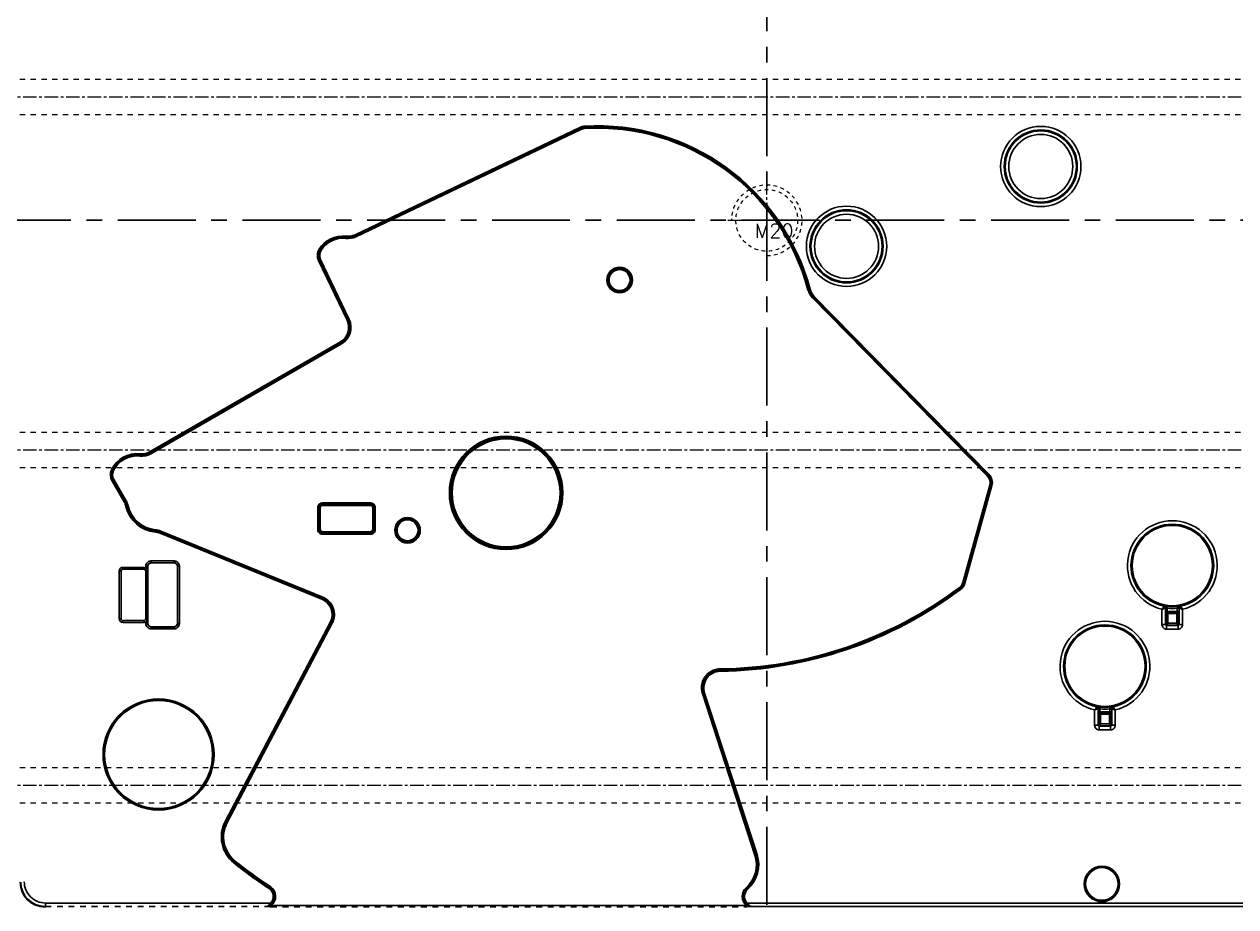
# Model space of a CAD drawing. Header units: millimetres. Extents: x -1265 to 1982, y -12197 to 1934.
# Drawn here: x -1.2 to 342.1, y -5052 to -4802 of the extents above; entities that cross this region are included whole.
import ezdxf

# ---------------------------------------------------------------- set-up
doc = ezdxf.new("R2010")
doc.units = ezdxf.units.MM
doc.header["$LTSCALE"] = 16.335
doc.header["$PDMODE"] = 3
doc.header["$PDSIZE"] = 0.3125
doc.linetypes.add('CENTER', pattern=[0.6, 0.375, -0.075, 0.075, -0.075])
doc.linetypes.add('HIDDEN', pattern=[0.2, 0.1, -0.1])
doc.layers.get('0').update_dxf_attribs({"linetype": 'CONTINUOUS'})
doc.layers.get('Defpoints').update_dxf_attribs({"linetype": 'CONTINUOUS'})
doc.layers.add('cool', color=153, linetype='HIDDEN', lineweight=9)
doc.layers.add('screw', color=33, linetype='CONTINUOUS', lineweight=13)
doc.layers.add('DEFAULT_2', color=8, linetype='HIDDEN')
doc.layers.add('DIM', color=3, linetype='CONTINUOUS')
doc.styles.get("Standard").update_dxf_attribs({"font": 'txt', "width": 0.8})
doc.styles.add('TXT', font='txt.shx', dxfattribs={"bigfont": 'gbcbig.shx'})
doc.dimstyles.new('11', dxfattribs={"dimtxt": 8, "dimasz": 8, "dimexe": 0, "dimexo": 0, "dimgap": 0, "dimtad": 0, "dimdsep": 46, "dimtxsty": 'Standard', "dimcen": 0, "dimclrd": 4, "dimclre": 4, "dimclrt": 6, "dimazin": 0, "dimtp": 0.01, "dimtm": 0.01, "dimtfac": 1, "dimtofl": 0, "dimtmove": 0, "dimatfit": 3, "dimfxl": 0, "dimtolj": 1, "dimarcsym": 0})

# ---------------------------------------------------------------- blocks, each defined once
blk = doc.blocks.new('06')
at = {"layer": 'cool', "ltscale": 0.932966}
for p, q in [((-3287.69, 1844.03), (-2736.35, 1844.03)), ((-3287.69, 1834.03), (-2736.35, 1834.03))]:
    blk.add_line(p, q, dxfattribs=at)
at = {"layer": 'cool', "color": 1, "linetype": 'CENTER', "ltscale": 0.621977}
blk.add_line((-3302.02, 1839.03), (-2722.02, 1839.03), dxfattribs=at)
blk = doc.blocks.new('screw_m20_g')
at = {"layer": 'screw', "color": 1, "linetype": 'CENTER', "ltscale": 0.621977}
for p, q in [((0, -11), (0, 11)), ((-11, 0), (11, 0))]:
    blk.add_line(p, q, dxfattribs=at)
at = {"layer": 'screw', "linetype": 'HIDDEN', "ltscale": 0.621977}
blk.add_circle((0, 0), 8.75, dxfattribs=at)
at = {"layer": 'screw', "color": 92, "linetype": 'HIDDEN', "ltscale": 0.621977}
blk.add_arc((0, 0), 10, 270, 180, dxfattribs=at)
at = {"layer": 'screw', "color": 6, "style": 'TXT'}
blk.add_text('M20', height=4, dxfattribs=at).set_placement((-3.4, -5))
blk = doc.blocks.new('*D694')
at = {"layer": 'Defpoints', "color": 0}
for p in [(209.2, -4857.53), (486.22, -4857.53), (509.45, -4857.53)]:
    blk.add_point(p, dxfattribs=at)
at = {"layer": 'DIM', "color": 4, "lineweight": -2}
blk.add_line((486.22, -4857.53), (509.45, -4857.53), dxfattribs=at)
at = {"layer": 'DIM', "color": 6, "insert": (510.45, -4857.53), "char_height": 5, "attachment_point": 5}
blk.add_mtext('\\A1;0', dxfattribs=at)
blk = doc.blocks.new('*D695')
at = {"layer": 'Defpoints', "color": 0}
for p in [(493.05, -4822.53), (509.45, -4822.53), (209.2, -4857.53)]:
    blk.add_point(p, dxfattribs=at)
at = {"layer": 'DIM', "color": 4, "lineweight": -2}
blk.add_line((493.05, -4822.53), (509.45, -4822.53), dxfattribs=at)
at = {"layer": 'DIM', "color": 6, "insert": (512.78, -4822.53), "char_height": 5, "attachment_point": 5}
blk.add_mtext('\\A1;35', dxfattribs=at)
blk = doc.blocks.new('*D696')
at = {"layer": 'Defpoints', "color": 0}
for p in [(209.2, -4857.53), (489.88, -4922.53), (509.45, -4922.53)]:
    blk.add_point(p, dxfattribs=at)
at = {"layer": 'DIM', "color": 4, "lineweight": -2}
blk.add_line((489.88, -4922.53), (509.45, -4922.53), dxfattribs=at)
at = {"layer": 'DIM', "color": 6, "insert": (512.78, -4922.53), "char_height": 5, "attachment_point": 5}
blk.add_mtext('\\A1;65', dxfattribs=at)
blk = doc.blocks.new('*D697')
at = {"layer": 'Defpoints', "color": 0}
for p in [(209.2, -4857.53), (494.45, -5017.53), (509.45, -5017.53)]:
    blk.add_point(p, dxfattribs=at)
at = {"layer": 'DIM', "color": 4, "lineweight": -2}
blk.add_line((494.45, -5017.53), (509.45, -5017.53), dxfattribs=at)
at = {"layer": 'DIM', "color": 6, "insert": (513.78, -5017.53), "char_height": 5, "attachment_point": 5}
blk.add_mtext('\\A1;160', dxfattribs=at)
blk = doc.blocks.new('*D698')
at = {"layer": 'Defpoints', "color": 0}
for p in [(209.2, -4857.53), (493.54, -5077.53), (509.45, -5077.53)]:
    blk.add_point(p, dxfattribs=at)
at = {"layer": 'DIM', "color": 4, "lineweight": -2}
blk.add_line((493.54, -5077.53), (509.45, -5077.53), dxfattribs=at)
at = {"layer": 'DIM', "color": 6, "insert": (514.45, -5077.53), "char_height": 5, "attachment_point": 5}
blk.add_mtext('\\A1;220', dxfattribs=at)
blk = doc.blocks.new('*D699')
at = {"layer": 'Defpoints', "color": 0}
for p in [(209.2, -4857.53), (305.2, -5107.53), (509.45, -5107.53)]:
    blk.add_point(p, dxfattribs=at)
at = {"layer": 'DIM', "color": 4, "lineweight": -2}
blk.add_line((305.2, -5107.53), (509.45, -5107.53), dxfattribs=at)
at = {"layer": 'DIM', "color": 6, "insert": (514.45, -5107.53), "char_height": 5, "attachment_point": 5}
blk.add_mtext('\\A1;250', dxfattribs=at)
blk = doc.blocks.new('*D700')
at = {"layer": 'Defpoints', "color": 0}
for p in [(209.2, -4857.53), (294.2, -5118.53), (294.2, -5165.28)]:
    blk.add_point(p, dxfattribs=at)
at = {"layer": 'DIM', "color": 4, "lineweight": -2}
blk.add_line((294.2, -5118.53), (294.2, -5165.28), dxfattribs=at)
at = {"layer": 'DIM', "color": 6, "insert": (294.2, -5168.61), "char_height": 5, "attachment_point": 5, "rotation": 90}
blk.add_mtext('\\A1;85', dxfattribs=at)
blk = doc.blocks.new('*D701')
at = {"layer": 'Defpoints', "color": 0}
for p in [(209.2, -4857.53), (209.2, -5131.95), (209.2, -5165.28)]:
    blk.add_point(p, dxfattribs=at)
at = {"layer": 'DIM', "color": 4, "lineweight": -2}
blk.add_line((209.2, -5131.95), (209.2, -5165.28), dxfattribs=at)
at = {"layer": 'DIM', "color": 6, "insert": (209.2, -5166.28), "char_height": 5, "attachment_point": 5, "rotation": 90}
blk.add_mtext('\\A1;0', dxfattribs=at)
blk = doc.blocks.new('*D702')
at = {"layer": 'Defpoints', "color": 0}
for p in [(209.2, -4857.53), (459.2, -5107.53), (459.2, -5165.28)]:
    blk.add_point(p, dxfattribs=at)
at = {"layer": 'DIM', "color": 4, "lineweight": -2}
blk.add_line((459.2, -5107.53), (459.2, -5165.28), dxfattribs=at)
at = {"layer": 'DIM', "color": 6, "insert": (459.2, -5170.28), "char_height": 5, "attachment_point": 5, "rotation": 90}
blk.add_mtext('\\A1;250', dxfattribs=at)
blk = doc.blocks.new('*D703')
at = {"layer": 'Defpoints', "color": 0}
for p in [(494.78, -4722.53), (508.4, -4722.53), (209.2, -4857.53)]:
    blk.add_point(p, dxfattribs=at)
at = {"layer": 'DIM', "color": 4, "lineweight": -2}
blk.add_line((494.78, -4722.53), (508.4, -4722.53), dxfattribs=at)
at = {"layer": 'DIM', "color": 6, "insert": (513.07, -4722.53), "char_height": 5, "attachment_point": 5}
blk.add_mtext('\\A1;135', dxfattribs=at)
blk = doc.blocks.new('*D704')
at = {"layer": 'Defpoints', "color": 0}
for p in [(213.46, -4607.53), (511.85, -4607.53), (209.2, -4857.53)]:
    blk.add_point(p, dxfattribs=at)
at = {"layer": 'DIM', "color": 4, "lineweight": -2}
blk.add_line((213.46, -4607.53), (511.85, -4607.53), dxfattribs=at)
at = {"layer": 'DIM', "color": 6, "insert": (516.85, -4607.53), "char_height": 5, "attachment_point": 5}
blk.add_mtext('\\A1;250', dxfattribs=at)
blk = doc.blocks.new('*D705')
at = {"layer": 'Defpoints', "color": 0}
for p in [(209.2, -4551.38), (209.2, -4572.95), (209.2, -4857.53)]:
    blk.add_point(p, dxfattribs=at)
at = {"layer": 'DIM', "color": 4, "lineweight": -2}
blk.add_line((209.2, -4572.95), (209.2, -4551.38), dxfattribs=at)
at = {"layer": 'DIM', "color": 6, "insert": (209.2, -4550.38), "char_height": 5, "attachment_point": 5, "rotation": 90}
blk.add_mtext('\\A1;0', dxfattribs=at)
blk = doc.blocks.new('*D706')
at = {"layer": 'Defpoints', "color": 0}
for p in [(459.2, -4551.38), (459.2, -4846.53), (209.2, -4857.53)]:
    blk.add_point(p, dxfattribs=at)
at = {"layer": 'DIM', "color": 4, "lineweight": -2}
blk.add_line((459.2, -4846.53), (459.2, -4551.38), dxfattribs=at)
at = {"layer": 'DIM', "color": 6, "insert": (459.2, -4546.38), "char_height": 5, "attachment_point": 5, "rotation": 90}
blk.add_mtext('\\A1;250', dxfattribs=at)
blk = doc.blocks.new('*D707')
at = {"layer": 'Defpoints', "color": 0}
for p in [(-40.8, -4551.38), (-40.8, -4846.53), (209.2, -4857.53)]:
    blk.add_point(p, dxfattribs=at)
at = {"layer": 'DIM', "color": 4, "lineweight": -2}
blk.add_line((-40.8, -4846.53), (-40.8, -4551.38), dxfattribs=at)
at = {"layer": 'DIM', "color": 6, "insert": (-40.8, -4546.38), "char_height": 5, "attachment_point": 5, "rotation": 90}
blk.add_mtext('\\A1;250', dxfattribs=at)
blk = doc.blocks.new('*D708')
at = {"layer": 'Defpoints', "color": 0}
for p in [(-94.62, -4607.53), (-45.8, -4607.53), (209.2, -4857.53)]:
    blk.add_point(p, dxfattribs=at)
at = {"layer": 'DIM', "color": 4, "lineweight": -2}
blk.add_line((-45.8, -4607.53), (-94.62, -4607.53), dxfattribs=at)
at = {"layer": 'DIM', "color": 6, "insert": (-99.62, -4607.53), "char_height": 5, "attachment_point": 5}
blk.add_mtext('\\A1;250', dxfattribs=at)
blk = doc.blocks.new('*D709')
at = {"layer": 'Defpoints', "color": 0}
for p in [(-94.62, -4722.53), (-50.81, -4722.53), (209.2, -4857.53)]:
    blk.add_point(p, dxfattribs=at)
at = {"layer": 'DIM', "color": 4, "lineweight": -2}
blk.add_line((-50.81, -4722.53), (-94.62, -4722.53), dxfattribs=at)
at = {"layer": 'DIM', "color": 6, "insert": (-99.29, -4722.53), "char_height": 5, "attachment_point": 5}
blk.add_mtext('\\A1;135', dxfattribs=at)
blk = doc.blocks.new('*D710')
at = {"layer": 'Defpoints', "color": 0}
for p in [(-94.62, -4822.53), (-34.33, -4822.53), (209.2, -4857.53)]:
    blk.add_point(p, dxfattribs=at)
at = {"layer": 'DIM', "color": 4, "lineweight": -2}
blk.add_line((-34.33, -4822.53), (-94.62, -4822.53), dxfattribs=at)
at = {"layer": 'DIM', "color": 6, "insert": (-97.96, -4822.53), "char_height": 5, "attachment_point": 5}
blk.add_mtext('\\A1;35', dxfattribs=at)
blk = doc.blocks.new('*D711')
at = {"layer": 'Defpoints', "color": 0}
for p in [(-94.62, -4857.53), (-64.49, -4857.53), (209.2, -4857.53)]:
    blk.add_point(p, dxfattribs=at)
at = {"layer": 'DIM', "color": 4, "lineweight": -2}
blk.add_line((-64.49, -4857.53), (-94.62, -4857.53), dxfattribs=at)
at = {"layer": 'DIM', "color": 6, "insert": (-95.62, -4857.53), "char_height": 5, "attachment_point": 5}
blk.add_mtext('\\A1;0', dxfattribs=at)
blk = doc.blocks.new('*D712')
at = {"layer": 'Defpoints', "color": 0}
for p in [(209.2, -4857.53), (-94.62, -4922.53), (-40.47, -4922.53)]:
    blk.add_point(p, dxfattribs=at)
at = {"layer": 'DIM', "color": 4, "lineweight": -2}
blk.add_line((-40.47, -4922.53), (-94.62, -4922.53), dxfattribs=at)
at = {"layer": 'DIM', "color": 6, "insert": (-97.96, -4922.53), "char_height": 5, "attachment_point": 5}
blk.add_mtext('\\A1;65', dxfattribs=at)
blk = doc.blocks.new('*D713')
at = {"layer": 'Defpoints', "color": 0}
for p in [(209.2, -4857.53), (-94.62, -5017.53), (-45.8, -5017.53)]:
    blk.add_point(p, dxfattribs=at)
at = {"layer": 'DIM', "color": 4, "lineweight": -2}
blk.add_line((-45.8, -5017.53), (-94.62, -5017.53), dxfattribs=at)
at = {"layer": 'DIM', "color": 6, "insert": (-98.96, -5017.53), "char_height": 5, "attachment_point": 5}
blk.add_mtext('\\A1;160', dxfattribs=at)
blk = doc.blocks.new('*D714')
at = {"layer": 'Defpoints', "color": 0}
for p in [(209.2, -4857.53), (-94.62, -5107.53), (113.2, -5107.53)]:
    blk.add_point(p, dxfattribs=at)
at = {"layer": 'DIM', "color": 4, "lineweight": -2}
blk.add_line((113.2, -5107.53), (-94.62, -5107.53), dxfattribs=at)
at = {"layer": 'DIM', "color": 6, "insert": (-99.62, -5107.53), "char_height": 5, "attachment_point": 5}
blk.add_mtext('\\A1;250', dxfattribs=at)
blk = doc.blocks.new('*D715')
at = {"layer": 'Defpoints', "color": 0}
for p in [(209.2, -4857.53), (-94.62, -5077.53), (-3.16, -5077.53)]:
    blk.add_point(p, dxfattribs=at)
at = {"layer": 'DIM', "color": 4, "lineweight": -2}
blk.add_line((-3.16, -5077.53), (-94.62, -5077.53), dxfattribs=at)
at = {"layer": 'DIM', "color": 6, "insert": (-99.62, -5077.53), "char_height": 5, "attachment_point": 5}
blk.add_mtext('\\A1;220', dxfattribs=at)
blk = doc.blocks.new('*D716')
at = {"layer": 'Defpoints', "color": 0}
for p in [(209.2, -4857.53), (-40.8, -5118.53), (-40.8, -5166.18)]:
    blk.add_point(p, dxfattribs=at)
at = {"layer": 'DIM', "color": 4, "lineweight": -2}
blk.add_line((-40.8, -5118.53), (-40.8, -5166.18), dxfattribs=at)
at = {"layer": 'DIM', "color": 6, "insert": (-40.8, -5171.18), "char_height": 5, "attachment_point": 5, "rotation": 90}
blk.add_mtext('\\A1;250', dxfattribs=at)
blk = doc.blocks.new('*D717')
at = {"layer": 'Defpoints', "color": 0}
for p in [(209.2, -4857.53), (124.2, -5108.9), (124.2, -5166.18)]:
    blk.add_point(p, dxfattribs=at)
at = {"layer": 'DIM', "color": 4, "lineweight": -2}
blk.add_line((124.2, -5108.9), (124.2, -5166.18), dxfattribs=at)
at = {"layer": 'DIM', "color": 6, "insert": (124.2, -5169.52), "char_height": 5, "attachment_point": 5, "rotation": 90}
blk.add_mtext('\\A1;85', dxfattribs=at)

msp = doc.modelspace()

# ---------------------------------------------------------------- linework, layer by layer
at = {"color": 1, "linetype": 'CENTER', "ltscale": 3.607469}
for p, q in [((209.202, -5157.526), (209.202, -4557.525)), ((-80.798, -4857.526), (499.202, -4857.526))]:
    msp.add_line(p, q, dxfattribs=at)
at = {"color": 7, "linetype": 'Continuous'}
for p, q in [((92.526, -4861.594), (156.27, -4831.189)), ((92.651, -4861.868), (156.397, -4831.463)), ((156.414, -4831.498), (92.668, -4861.904)), ((156.54, -4831.772), (92.792, -4862.178)), ((156.27, -4831.189), (156.54, -4831.772)), ((157.52, -4831.173), (157.502, -4830.872)), ((157.52, -4831.173), (157.53, -4831.212)), ((157.548, -4831.512), (157.53, -4831.212)), ((89.933, -4862.363), (89.899, -4862.662)), ((89.965, -4862.024), (89.931, -4862.323)), ((89.931, -4862.323), (89.933, -4862.363)), ((92.792, -4862.178), (92.526, -4861.594)), ((82.612, -4865.862), (82.357, -4865.703)), ((82.665, -4865.853), (82.612, -4865.862)), ((82.92, -4866.014), (82.665, -4865.853)), ((82.178, -4868.884), (82.45, -4868.754)), ((90.264, -4885.838), (82.178, -4868.884)), ((90.536, -4885.708), (82.45, -4868.754)), ((82.494, -4868.757), (82.45, -4868.754)), ((82.494, -4868.757), (82.766, -4868.627)), ((82.494, -4868.757), (90.587, -4885.724)), ((82.766, -4868.627), (90.859, -4885.594)), ((221.143, -4877.095), (220.852, -4877.173)), ((221.179, -4877.075), (221.143, -4877.095)), ((221.47, -4876.997), (221.179, -4877.075)), ((222.197, -4879.524), (222.662, -4879.082)), ((271.698, -4929.897), (222.197, -4879.524)), ((271.913, -4929.686), (222.415, -4879.317)), ((222.443, -4879.289), (271.957, -4929.675)), ((222.662, -4879.082), (272.172, -4929.463)), ((90.536, -4885.708), (90.264, -4885.838)), ((90.587, -4885.724), (90.536, -4885.708)), ((90.859, -4885.594), (90.587, -4885.724)), ((34.502, -4923.055), (88.363, -4891.959)), ((34.653, -4923.316), (88.514, -4892.219)), ((88.566, -4892.235), (34.661, -4923.357)), ((88.364, -4891.958), (88.514, -4892.219)), ((88.566, -4892.235), (88.514, -4892.219)), ((88.566, -4892.235), (88.716, -4892.496)), ((88.716, -4892.496), (34.812, -4923.618)), ((34.653, -4923.316), (34.502, -4923.055)), ((31.605, -4924), (31.572, -4924.3)), ((31.634, -4923.661), (31.601, -4923.96)), ((31.601, -4923.96), (31.605, -4924)), ((34.653, -4923.316), (34.661, -4923.357)), ((34.812, -4923.618), (34.661, -4923.357)), ((23.779, -4928.322), (23.508, -4928.192)), ((23.779, -4928.322), (23.83, -4928.308)), ((24.101, -4928.439), (23.83, -4928.308)), ((271.913, -4929.686), (271.698, -4929.897)), ((271.913, -4929.686), (271.957, -4929.675)), ((272.172, -4929.463), (271.957, -4929.675)), ((23.628, -4931.278), (23.889, -4931.127)), ((27.093, -4937.28), (23.628, -4931.278)), ((23.889, -4931.127), (23.933, -4931.125)), ((27.354, -4937.129), (23.889, -4931.127)), ((23.933, -4931.125), (24.194, -4930.975)), ((23.933, -4931.125), (27.391, -4937.114)), ((24.194, -4930.975), (27.652, -4936.964)), ((264.715, -4960.15), (272.377, -4932.523)), ((265.005, -4960.231), (272.667, -4932.603)), ((272.711, -4932.592), (265.043, -4960.241)), ((273.002, -4932.672), (265.334, -4960.322)), ((272.377, -4932.523), (272.667, -4932.603)), ((272.667, -4932.603), (272.711, -4932.592)), ((272.711, -4932.592), (273.002, -4932.672)), ((27.354, -4937.129), (27.093, -4937.28)), ((27.354, -4937.129), (27.391, -4937.114)), ((27.652, -4936.964), (27.391, -4937.114)), ((27.6, -4938.558), (27.893, -4938.489)), ((27.893, -4938.489), (27.931, -4938.477)), ((27.931, -4938.477), (28.224, -4938.408)), ((81.97, -4938.905), (81.97, -4945.136)), ((81.97, -4938.905), (82.271, -4938.905)), ((82.271, -4945.136), (82.271, -4938.905)), ((82.271, -4938.905), (82.352, -4938.986)), ((82.352, -4938.986), (82.352, -4945.054)), ((82.352, -4938.986), (82.654, -4938.986)), ((82.654, -4945.054), (82.654, -4938.986)), ((83.275, -4937.901), (83.275, -4937.599)), ((96.943, -4937.599), (83.275, -4937.599)), ((83.357, -4937.982), (83.275, -4937.901)), ((83.275, -4937.901), (96.943, -4937.901)), ((83.357, -4938.283), (83.357, -4937.982)), ((96.861, -4937.982), (83.357, -4937.982)), ((83.357, -4938.283), (96.861, -4938.283)), ((96.943, -4937.901), (96.861, -4937.982)), ((96.861, -4937.982), (96.861, -4938.283)), ((96.943, -4937.599), (96.943, -4937.901)), ((97.565, -4938.986), (97.565, -4945.054)), ((97.565, -4938.986), (97.866, -4938.986)), ((97.866, -4938.986), (97.947, -4938.905)), ((97.866, -4945.054), (97.866, -4938.986)), ((97.947, -4938.905), (97.947, -4945.136)), ((97.947, -4938.905), (98.249, -4938.905)), ((98.249, -4945.136), (98.249, -4938.905)), ((35.971, -4945.536), (35.943, -4945.836)), ((35.979, -4945.497), (35.971, -4945.536)), ((36.007, -4945.198), (35.979, -4945.497)), ((37.278, -4946.165), (37.516, -4945.568)), ((83.078, -4964.855), (37.278, -4946.165)), ((83.192, -4964.577), (37.39, -4945.885)), ((37.404, -4945.848), (83.247, -4964.556)), ((37.516, -4945.568), (83.36, -4964.277)), ((82.271, -4945.136), (81.97, -4945.136)), ((82.352, -4945.054), (82.271, -4945.136)), ((82.654, -4945.054), (82.352, -4945.054)), ((83.275, -4946.14), (83.357, -4946.059)), ((83.275, -4946.441), (83.275, -4946.14)), ((96.943, -4946.14), (83.275, -4946.14)), ((83.275, -4946.441), (96.943, -4946.441)), ((83.357, -4946.059), (83.357, -4945.757)), ((96.861, -4945.757), (83.357, -4945.757)), ((83.357, -4946.059), (96.861, -4946.059)), ((96.861, -4945.757), (96.861, -4946.059)), ((96.861, -4946.059), (96.943, -4946.14)), ((96.943, -4946.14), (96.943, -4946.441)), ((97.866, -4945.054), (97.565, -4945.054)), ((97.947, -4945.136), (97.866, -4945.054)), ((98.249, -4945.136), (97.947, -4945.136)), ((34.763, -4954.512), (34.763, -4954.01)), ((41.237, -4954.01), (34.763, -4954.01)), ((41.237, -4954.01), (41.237, -4954.512)), ((25.689, -4956.843), (25.689, -4970.412)), ((25.689, -4956.843), (25.714, -4956.869)), ((25.714, -4956.869), (26.216, -4956.869)), ((26.216, -4970.387), (26.216, -4956.869)), ((26.693, -4955.839), (26.718, -4955.864)), ((26.718, -4956.366), (26.718, -4955.864)), ((32.712, -4955.864), (26.718, -4955.864)), ((26.718, -4956.366), (32.712, -4956.366)), ((32.737, -4955.839), (32.712, -4955.864)), ((32.712, -4955.864), (32.712, -4956.366)), ((33.214, -4956.869), (33.214, -4970.387)), ((33.214, -4956.869), (33.716, -4956.869)), ((33.256, -4955.516), (33.758, -4955.516)), ((33.256, -4955.517), (33.256, -4955.984)), ((33.758, -4956.827), (33.716, -4956.869)), ((33.716, -4970.387), (33.716, -4956.869)), ((33.758, -4956.827), (33.758, -4955.516)), ((33.829, -4955.587), (33.758, -4955.516)), ((33.829, -4955.587), (33.829, -4971.668)), ((34.833, -4954.583), (34.763, -4954.512)), ((34.763, -4954.512), (41.237, -4954.512)), ((41.166, -4954.583), (34.834, -4954.583)), ((41.166, -4954.583), (41.237, -4954.512)), ((42.171, -4955.587), (42.241, -4955.516)), ((42.171, -4971.668), (42.171, -4955.587)), ((42.241, -4955.516), (42.241, -4971.739)), ((42.241, -4955.516), (42.744, -4955.516)), ((42.744, -4971.739), (42.744, -4955.517)), ((265.334, -4960.322), (264.715, -4960.15)), ((83.361, -4964.277), (83.247, -4964.556)), ((263.724, -4961.602), (264.109, -4962.116)), ((83.192, -4964.577), (83.078, -4964.855)), ((83.192, -4964.577), (83.247, -4964.556)), ((321.196, -4967.716), (321.196, -4972.032)), ((321.802, -4966.813), (321.798, -4966.82)), ((322.205, -4967.305), (322.201, -4967.312)), ((322.201, -4972.032), (322.201, -4967.312)), ((322.708, -4967.43), (322.766, -4966.931)), ((322.708, -4968.301), (322.708, -4967.43)), ((325.481, -4966.931), (325.539, -4967.43)), ((325.539, -4967.43), (325.539, -4968.301)), ((326.045, -4967.312), (326.041, -4967.305)), ((326.041, -4967.305), (326.045, -4972.032)), ((326.448, -4966.82), (326.444, -4966.813)), ((327.05, -4972.032), (327.05, -4967.716)), ((25.689, -4970.412), (25.714, -4970.387)), ((26.216, -4970.387), (25.714, -4970.387)), ((26.718, -4971.391), (26.718, -4970.889)), ((32.712, -4970.889), (26.718, -4970.889)), ((32.712, -4970.889), (32.712, -4971.391)), ((33.716, -4970.387), (33.214, -4970.387)), ((33.716, -4970.387), (33.758, -4970.429)), ((33.758, -4971.739), (33.758, -4970.429)), ((322.346, -4968.734), (322.205, -4968.594)), ((322.848, -4968.935), (322.346, -4968.734)), ((322.346, -4968.734), (322.346, -4971.888)), ((322.515, -4968.3), (322.647, -4968.433)), ((325.6, -4968.433), (322.647, -4968.433)), ((325.539, -4968.301), (322.708, -4968.301)), ((322.848, -4968.935), (325.399, -4968.935)), ((322.848, -4971.687), (322.848, -4968.935)), ((325.399, -4968.935), (325.6, -4968.433)), ((325.399, -4968.935), (325.399, -4971.687)), ((325.6, -4968.433), (325.732, -4968.3)), ((326.041, -4968.594), (325.901, -4968.734)), ((325.901, -4971.888), (325.901, -4968.734)), ((26.693, -4971.417), (26.718, -4971.391)), ((26.693, -4971.417), (32.737, -4971.417)), ((32.737, -4971.417), (32.712, -4971.391)), ((33.256, -4971.272), (33.256, -4971.739)), ((33.758, -4971.739), (33.256, -4971.739)), ((33.829, -4971.668), (33.758, -4971.739)), ((34.833, -4972.673), (34.763, -4972.744)), ((34.763, -4973.246), (34.763, -4972.744)), ((41.237, -4972.744), (34.763, -4972.744)), ((34.763, -4973.246), (41.237, -4973.246)), ((34.834, -4972.673), (41.166, -4972.673)), ((41.166, -4972.673), (41.237, -4972.744)), ((41.237, -4972.744), (41.237, -4973.246)), ((42.171, -4971.668), (42.241, -4971.739)), ((42.744, -4971.739), (42.241, -4971.739)), ((55.731, -5027.834), (85.47, -4971.428)), ((55.998, -5027.974), (85.737, -4971.568)), ((85.792, -4971.548), (56.032, -5027.993)), ((86.058, -4971.69), (56.299, -5028.133)), ((85.47, -4971.428), (85.737, -4971.568)), ((85.737, -4971.568), (85.792, -4971.548)), ((85.792, -4971.548), (86.059, -4971.689)), ((322.201, -4972.032), (321.196, -4972.032)), ((322.201, -4972.032), (322.346, -4971.888)), ((322.647, -4972.189), (322.503, -4972.334)), ((325.744, -4972.334), (322.503, -4972.334)), ((322.503, -4973.339), (322.503, -4972.334)), ((322.503, -4973.339), (325.744, -4973.339)), ((322.848, -4971.687), (322.647, -4972.189)), ((322.647, -4972.189), (325.6, -4972.189)), ((325.399, -4971.687), (322.848, -4971.687)), ((325.399, -4971.687), (325.901, -4971.888)), ((325.744, -4972.334), (325.6, -4972.189)), ((325.744, -4972.334), (325.744, -4973.339)), ((325.901, -4971.888), (326.045, -4972.032)), ((327.05, -4972.032), (326.045, -4972.032)), ((195.97, -4984.914), (195.966, -4984.613)), ((195.97, -4984.914), (196.021, -4984.953)), ((196.025, -4985.254), (196.021, -4984.953)), ((190.965, -4991.581), (191.252, -4991.487)), ((205.837, -5037.35), (190.966, -4991.582)), ((191.252, -4991.487), (191.306, -4991.526)), ((206.123, -5037.257), (191.252, -4991.487)), ((191.306, -4991.526), (191.592, -4991.433)), ((191.306, -4991.526), (206.161, -5037.245)), ((191.593, -4991.435), (206.447, -5037.152)), ((302.101, -4996.228), (302.101, -5000.544)), ((302.707, -4995.324), (302.703, -4995.332)), ((303.11, -4995.817), (303.106, -4995.824)), ((303.106, -5000.544), (303.106, -4995.824)), ((303.251, -4997.246), (303.11, -4997.106)), ((303.753, -4997.447), (303.251, -4997.246)), ((303.251, -4997.246), (303.251, -5000.4)), ((303.42, -4996.812), (303.552, -4996.945)), ((306.505, -4996.945), (303.552, -4996.945)), ((303.613, -4995.942), (303.671, -4995.443)), ((303.613, -4996.813), (303.613, -4995.942)), ((306.444, -4996.813), (303.613, -4996.813)), ((303.753, -4997.447), (306.304, -4997.447)), ((303.753, -5000.199), (303.753, -4997.447)), ((306.304, -4997.447), (306.505, -4996.945)), ((306.304, -4997.447), (306.304, -5000.199)), ((306.386, -4995.443), (306.444, -4995.942)), ((306.444, -4995.942), (306.444, -4996.813)), ((306.505, -4996.945), (306.637, -4996.812)), ((306.946, -4997.106), (306.806, -4997.246)), ((306.806, -5000.4), (306.806, -4997.246)), ((306.95, -4995.824), (306.946, -4995.817)), ((306.946, -4995.817), (306.95, -5000.544)), ((307.353, -4995.332), (307.349, -4995.324)), ((307.955, -5000.544), (307.955, -4996.228)), ((303.106, -5000.544), (302.101, -5000.544)), ((303.106, -5000.544), (303.251, -5000.4)), ((303.552, -5000.701), (303.408, -5000.846)), ((306.649, -5000.846), (303.408, -5000.846)), ((303.408, -5001.85), (303.408, -5000.846)), ((303.408, -5001.85), (306.649, -5001.85)), ((303.753, -5000.199), (303.552, -5000.701)), ((303.552, -5000.701), (306.505, -5000.701)), ((306.304, -5000.199), (303.753, -5000.199)), ((306.304, -5000.199), (306.806, -5000.4)), ((306.649, -5000.846), (306.505, -5000.701)), ((306.649, -5000.846), (306.649, -5001.85)), ((306.806, -5000.4), (306.95, -5000.544)), ((307.955, -5000.544), (306.95, -5000.544)), ((56.299, -5028.133), (55.731, -5027.834)), ((58.145, -5039.53), (58.548, -5039.031)), ((206.447, -5037.152), (205.837, -5037.35)), ((68.174, -5046.823), (68.525, -5046.285)), ((203.34, -5046.586), (203.768, -5047.065)), ((4.814, -5051.936), (4.682, -5052.068)), ((4.814, -5051.936), (4.814, -5050.931)), ((68.606, -5050.931), (4.814, -5050.931)), ((67.508, -5051.936), (67.499, -5051.946)), ((67.561, -5051.918), (67.529, -5051.93)), ((68.819, -5051.143), (68.606, -5050.931)), ((68.748, -5051.962), (68.748, -5051.661)), ((203.51, -5051.661), (68.748, -5051.661)), ((203.652, -5050.931), (203.438, -5051.143)), ((203.51, -5051.661), (203.51, -5051.962)), ((412.584, -5050.931), (203.652, -5050.931)), ((204.75, -5051.936), (412.584, -5051.936)), ((204.75, -5051.936), (204.759, -5051.947))]:
    msp.add_line(p, q, dxfattribs=at)
for centre, radius in [((286.838, -4842.274), 11.371), ((286.838, -4842.274), 10.367), ((286.838, -4842.274), 10.084), ((286.838, -4842.274), 9.079), ((231.814, -4864.887), 11.371), ((231.814, -4864.887), 10.367), ((231.814, -4864.887), 10.084), ((231.814, -4864.887), 9.079), ((167.494, -4874.434), 3.617), ((167.494, -4874.434), 3.316), ((167.494, -4874.434), 3.276), ((167.494, -4874.434), 2.975), ((135.334, -4934.734), 16.079), ((135.334, -4934.734), 15.778), ((135.334, -4934.734), 15.588), ((135.334, -4934.734), 15.286), ((107.395, -4945.327), 3.617), ((107.395, -4945.327), 3.316), ((107.395, -4945.327), 3.276), ((107.395, -4945.327), 2.975), ((324.123, -4955.337), 11.372), ((305.028, -4983.848), 11.372), ((36.844, -5008.853), 15.728), ((36.844, -5008.853), 15.588), ((36.844, -5008.853), 15.286), ((304.174, -5045.535), 5.019), ((304.174, -5045.535), 4.718), ((304.174, -5045.535), 4.623)]:
    msp.add_circle(centre, radius, dxfattribs=at)
for centre, radius, start, end in [((157.707, -4834.22), 2.712, 93.37386, 115.50013), ((161.184, -4893.185), 62.422, 15.03053, 93.38144), ((161.184, -4893.185), 62.12, 15.02612, 93.37771), ((161.184, -4893.185), 62.081, 15.02612, 93.37771), ((161.184, -4893.185), 61.78, 15.0217, 93.37398), ((89.077, -4869.894), 7.92, 83.56569, 148.05071), ((89.077, -4869.894), 7.619, 83.56578, 148.05081), ((89.077, -4869.894), 7.58, 83.51464, 147.7807), ((89.077, -4869.894), 7.278, 83.51452, 147.78061), ((90.501, -4857.374), 5.323, 263.51345, 295.50135), ((90.494, -4857.333), 5.022, 263.56542, 295.50034), ((90.494, -4857.333), 4.721, 263.56555, 295.50046), ((85.168, -4867.457), 3.314, 148.04383, 205.50713), ((85.213, -4867.459), 3.013, 147.77624, 205.50457), ((85.214, -4867.46), 2.712, 147.77776, 205.50316), ((226.004, -4875.787), 5.334, 195.05342, 224.46833), ((226.029, -4875.773), 5.022, 195.03041, 224.50012), ((226.029, -4875.773), 4.721, 195.03023, 224.50035), ((86.005, -4887.871), 4.719, 299.98158, 25.51842), ((86.004, -4887.87), 5.022, 299.99874, 25.50126), ((86.057, -4887.887), 5.02, 299.98307, 25.51693), ((86.055, -4887.886), 5.323, 299.98877, 25.51123), ((32.142, -4918.967), 4.72, 263.82189, 300.00069), ((30.768, -4931.66), 8.046, 83.82214, 154.46659), ((30.768, -4931.66), 7.745, 83.82227, 154.46667), ((30.768, -4931.66), 7.706, 83.76446, 154.21415), ((30.768, -4931.66), 7.404, 83.7643, 154.21407), ((32.15, -4919.008), 5.323, 263.76274, 300.00194), ((32.142, -4918.968), 5.022, 263.82139, 300.00085), ((26.498, -4929.621), 3.314, 154.46033, 210.00648), ((26.542, -4929.619), 3.013, 154.21032, 210.00398), ((26.542, -4929.619), 2.712, 154.21154, 210.00282), ((269.764, -4931.798), 2.712, 344.49641, 44.50359), ((269.764, -4931.798), 3.013, 344.49476, 44.50524), ((269.809, -4931.786), 3.012, 344.49223, 44.50777), ((269.809, -4931.786), 3.314, 344.49198, 44.50802), ((23.005, -4939.64), 4.721, 13.24586, 30.00005), ((22.98, -4939.65), 5.049, 13.29103, 29.95487), ((23.017, -4939.635), 5.048, 13.26669, 29.95583), ((36.844, -4936.382), 9.497, 193.24591, 264.55409), ((23.025, -4939.632), 5.341, 13.25087, 29.97164), ((36.844, -4936.382), 9.196, 193.24591, 264.55409), ((36.844, -4936.382), 9.156, 193.22251, 264.57749), ((36.844, -4936.382), 8.855, 193.22251, 264.57749), ((83.275, -4938.905), 1.305, 89.98157, 180.01842), ((83.274, -4938.904), 1.004, 89.95597, 180.04403), ((83.357, -4938.986), 1.004, 89.9976, 180.0024), ((83.357, -4938.986), 0.703, 89.98555, 180.01446), ((96.862, -4938.986), 1.004, 359.9976, 90.0024), ((96.862, -4938.986), 0.703, 359.98555, 90.01446), ((96.943, -4938.905), 1.305, 359.98157, 90.01842), ((96.944, -4938.904), 1.004, 359.95597, 90.04403), ((324.123, -4955.337), 12.721, 283.30213, 256.69787), ((324.123, -4955.337), 11.717, 281.43947, 258.56064), ((324.123, -4955.336), 11.672, 263.32323, 256.81262), ((35.495, -4950.536), 4.721, 67.79995, 84.55414), ((35.488, -4950.562), 5.049, 67.84513, 84.50899), ((35.498, -4950.523), 5.048, 67.84417, 84.53331), ((35.5, -4950.515), 5.341, 67.82836, 84.54913), ((83.275, -4945.136), 1.305, 179.98157, 270.01842), ((83.274, -4945.136), 1.004, 179.95597, 270.04403), ((83.357, -4945.054), 1.004, 179.9976, 270.0024), ((83.357, -4945.054), 0.703, 179.98555, 270.01446), ((96.862, -4945.054), 1.004, 269.9976, 0.0024), ((96.862, -4945.054), 0.703, 269.98555, 0.01446), ((96.943, -4945.136), 1.305, 269.98157, 0.01842), ((96.944, -4945.136), 1.004, 269.95597, 0.04403), ((34.762, -4955.516), 1.506, 89.98471, 180.01529), ((41.237, -4955.516), 1.506, 359.98471, 90.01529), ((26.693, -4956.843), 1.004, 89.97172, 180.02829), ((32.711, -4956.869), 1.005, 0.01719, 89.98281), ((34.762, -4955.515), 1.003, 89.93626, 180.06374), ((34.833, -4955.587), 1.004, 89.97171, 180.02828), ((41.167, -4955.587), 1.004, 359.97171, 90.02828), ((41.238, -4955.515), 1.003, 359.93626, 90.06374), ((262.09, -4959.423), 2.724, 306.84999, 344.5), ((262.09, -4959.423), 3.025, 306.84999, 344.5), ((262.09, -4959.423), 3.065, 306.84999, 344.5), ((262.09, -4959.423), 3.366, 306.84999, 344.5), ((194.629, -4869.409), 115.211, 270.66491, 306.84999), ((194.629, -4869.409), 115.513, 270.66491, 306.84999), ((194.629, -4869.409), 115.552, 270.69032, 306.84999), ((194.629, -4869.409), 115.853, 270.69032, 306.84999), ((81.297, -4969.225), 4.719, 332.17005, 67.82995), ((81.295, -4969.226), 5.022, 332.19506, 67.80494), ((295.172, -4949.587), 31.717, 325.13836, 327.08845), ((283.648, -4872.822), 102.053, 291.58799, 291.82475), ((324.179, -4955.11), 11.904, 256.80517, 263.46632), ((282.367, -4869.713), 105.415, 291.84287, 292.03), ((324.123, -4955.337), 12.176, 263.32323, 276.67677), ((365.9, -4869.663), 105.469, 247.97003, 248.15715), ((364.59, -4872.844), 102.03, 248.17528, 248.41202), ((26.693, -4970.413), 1.004, 179.97172, 270.02829), ((32.711, -4970.387), 1.005, 270.01719, 359.98281), ((305.028, -4983.848), 12.721, 283.30213, 256.69787), ((322.647, -4968.734), 0.302, 90.02107, 179.97884), ((325.6, -4968.734), 0.302, 0.02107, 89.97884), ((34.762, -4971.739), 1.506, 179.98471, 270.01529), ((34.762, -4971.74), 1.003, 179.93626, 270.06374), ((34.833, -4971.669), 1.004, 179.97172, 270.02828), ((41.167, -4971.669), 1.004, 269.97172, 0.02828), ((41.237, -4971.739), 1.506, 269.98471, 0.01529), ((41.238, -4971.74), 1.003, 269.93626, 0.06374), ((305.028, -4983.848), 11.717, 281.43947, 258.56064), ((305.028, -4983.848), 11.672, 263.32323, 256.81262), ((322.503, -4972.032), 1.306, 179.99916, 270.00084), ((322.647, -4971.888), 0.302, 180.02107, 269.97884), ((325.6, -4971.888), 0.302, 270.02107, 359.97884), ((325.744, -4972.032), 1.306, 269.99916, 0.00084), ((196.024, -4989.933), 5.019, 90.6267, 198.03821), ((196.08, -4989.973), 5.021, 90.67065, 198.01966), ((196.079, -4989.972), 4.718, 90.65665, 198.05401), ((305.084, -4983.622), 11.904, 256.80517, 263.46632), ((276.077, -4978.099), 31.717, 325.13836, 327.08845), ((264.553, -4901.334), 102.053, 291.58799, 291.82475), ((263.272, -4898.225), 105.415, 291.84287, 292.03), ((303.552, -4997.246), 0.302, 90.02107, 179.97884), ((305.028, -4983.848), 12.176, 263.32323, 276.67677), ((306.505, -4997.246), 0.302, 0.02107, 89.97884), ((346.805, -4898.175), 105.469, 247.97003, 248.15715), ((345.495, -4901.356), 102.03, 248.17528, 248.41202), ((303.408, -5000.544), 1.306, 179.99916, 270.00084), ((303.552, -5000.4), 0.302, 180.02107, 269.97884), ((306.505, -5000.4), 0.302, 270.02107, 359.97884), ((306.649, -5000.544), 1.306, 269.99916, 0.00084), ((64.042, -5032.216), 9.396, 152.2, 231.12232), ((64.042, -5032.216), 9.095, 152.2, 231.12232), ((64.042, -5032.216), 9.055, 152.2, 231.12232), ((64.042, -5032.216), 8.754, 152.2, 231.12232), ((136.269, -4942.633), 124.468, 231.12232, 236.83253), ((136.269, -4942.633), 124.167, 231.12232, 236.83253), ((136.269, -4942.633), 124.128, 231.12232, 236.83253), ((136.269, -4942.633), 123.826, 231.12232, 236.83253), ((197.511, -5040.055), 8.754, 311.74982, 18), ((197.511, -5040.055), 9.055, 311.74982, 18), ((197.511, -5040.055), 9.095, 311.74982, 18), ((197.511, -5040.055), 9.396, 311.74982, 18), ((4.814, -5044.903), 7.033, 181.26913, 268.73092), ((4.813, -5044.904), 6.027, 179.98756, 270.01244), ((66.716, -5049.053), 3.005, 285.59517, 56.83253), ((66.716, -5049.053), 2.965, 315.17584, 56.83253), ((66.716, -5049.053), 3.306, 307.91989, 56.83253), ((205.542, -5049.053), 3.306, 131.74982, 232.08011), ((66.716, -5049.053), 2.664, 315.17584, 56.83253), ((205.542, -5049.053), 3.005, 131.74982, 254.40384), ((205.542, -5049.053), 2.965, 131.74982, 224.82416), ((205.542, -5049.053), 2.664, 131.74982, 224.82416), ((4.814, -5044.997), 6.938, 268.71415, 269.99731), ((65.675, -5048.895), 3.568, 320.36283, 325.21178), ((205.665, -5048.93), 3.139, 224.82256, 228.9566), ((206.582, -5048.895), 3.568, 214.78803, 219.65032)]:
    msp.add_arc(centre, radius, start, end, dxfattribs=at)
for centre, major_axis, ratio, start_param, end_param in [((32.736, -4956.845), (0.712, 0.712), 0.9987828, 0.2421392, 0.7847892), ((322.708, -4968.292), (0.502, 0), 0.0174551, -1.9650593, -1.5707963), ((325.539, -4968.292), (0.502, 0), 0.0174551, -1.5707963, -1.1765334), ((32.736, -4970.411), (-0.712, 0.712), 0.9987828, -3.9263818, -3.3837318), ((303.613, -4996.804), (0.502, 0), 0.0174551, -1.9650593, -1.5707963), ((306.444, -4996.804), (0.502, 0), 0.0174551, -1.5707963, -1.1765334), ((4.687, -5045.03), (4.978, 4.978), 0.999315, 2.3565371, 3.9266482)]:
    msp.add_ellipse(centre, major_axis=major_axis, ratio=ratio, start_param=start_param, end_param=end_param, dxfattribs=at)
for points in [[(156.27, -4831.189), (156.653, -4831.007), (157.079, -4830.897), (157.502, -4830.872)], [(157.52, -4831.173), (157.135, -4831.196), (156.748, -4831.295), (156.4, -4831.461)], [(156.41, -4831.5), (156.758, -4831.334), (157.145, -4831.234), (157.53, -4831.212)], [(322.013, -4966.911), (321.952, -4966.864), (321.878, -4966.828), (321.802, -4966.813)], [(322.146, -4967.087), (322.181, -4967.156), (322.201, -4967.235), (322.201, -4967.313)], [(326.234, -4966.911), (326.295, -4966.864), (326.368, -4966.828), (326.444, -4966.813)], [(326.238, -4966.918), (326.299, -4966.871), (326.373, -4966.836), (326.449, -4966.82)], [(302.918, -4995.423), (302.857, -4995.375), (302.783, -4995.34), (302.707, -4995.324)], [(303.051, -4995.599), (303.086, -4995.668), (303.106, -4995.747), (303.106, -4995.824)], [(307.139, -4995.423), (307.2, -4995.375), (307.273, -4995.34), (307.349, -4995.324)], [(307.143, -4995.43), (307.204, -4995.383), (307.278, -4995.347), (307.354, -4995.332)]]:
    msp.add_open_spline(points, degree=3, dxfattribs=at)
for points, knots in [([(82.612, -4865.862), (82.349, -4866.285), (82.045, -4867.281), (82.235, -4868.305), (82.45, -4868.754)], [0, 0, 0, 0, 0.5000016, 1, 1, 1, 1]), ([(31.605, -4924), (32.129, -4924.057), (33.201, -4924.001), (34.205, -4923.62), (34.661, -4923.357)], [0, 0, 0, 0, 0.5000005, 1, 1, 1, 1]), ([(23.779, -4928.322), (23.572, -4928.756), (23.378, -4929.742), (23.648, -4930.71), (23.889, -4931.127)], [0, 0, 0, 0, 0.5000034, 1, 1, 1, 1]), ([(26.718, -4956.366), (26.591, -4956.366), (26.333, -4956.484), (26.216, -4956.741), (26.216, -4956.869)], [0, 0, 0, 0, 0.4999976, 1, 1, 1, 1]), ([(33.214, -4956.869), (33.214, -4956.741), (33.097, -4956.484), (32.839, -4956.366), (32.712, -4956.366)], [0, 0, 0, 0, 0.4999976, 1, 1, 1, 1]), ([(33.758, -4956.827), (33.754, -4956.668), (33.66, -4956.329), (33.41, -4956.076), (33.256, -4955.984)], [0, 0, 0, 0, 0.4682866, 1, 1, 1, 1]), ([(86.058, -4971.69), (86.395, -4971.036), (86.823, -4969.578), (86.497, -4967.333), (85.303, -4965.403), (84.038, -4964.561), (83.36, -4964.277)], [0, 0, 0, 0, 0.2500125, 0.5, 0.7499875, 1, 1, 1, 1]), ([(85.792, -4971.548), (86.116, -4970.935), (86.496, -4969.555), (86.214, -4967.436), (85.068, -4965.632), (83.889, -4964.818), (83.247, -4964.556)], [0, 0, 0, 0, 0.2502357, 0.5000001, 0.7497647, 1, 1, 1, 1]), ([(321.798, -4966.82), (321.833, -4966.827), (321.975, -4966.874), (322.096, -4966.986), (322.146, -4967.087)], [0, 0, 0, 0, 0.2419416, 1, 1, 1, 1]), ([(322.824, -4966.937), (322.696, -4966.922), (322.508, -4966.899), (322.269, -4966.868), (322.116, -4966.846), (321.992, -4966.83), (321.893, -4966.813), (321.842, -4966.815), (321.805, -4966.806), (321.802, -4966.813)], [0, 0, 0, 0, 0.3773618, 0.5497237, 0.7012995, 0.8263851, 0.9196672, 0.9779621, 1, 1, 1, 1]), ([(322.201, -4967.311), (322.177, -4967.327), (322.073, -4967.358), (321.978, -4967.403), (321.908, -4967.432)], [0, 0, 0, 0, 0.2780624, 1, 1, 1, 1]), ([(322.205, -4967.305), (322.205, -4967.269), (322.188, -4967.121), (322.102, -4966.98), (322.013, -4966.911)], [0, 0, 0, 0, 0.2386156, 1, 1, 1, 1]), ([(322.708, -4967.43), (322.665, -4967.42), (322.52, -4967.384), (322.378, -4967.342), (322.277, -4967.316)], [0, 0, 0, 0, 0.2979742, 1, 1, 1, 1]), ([(326.445, -4966.813), (326.442, -4966.806), (326.408, -4966.814), (326.36, -4966.813), (326.269, -4966.828), (326.154, -4966.842), (326.01, -4966.863), (325.783, -4966.894), (325.604, -4966.917), (325.481, -4966.931)], [0, 0, 0, 0, 0.0217822, 0.0790262, 0.1703854, 0.2932338, 0.4434013, 0.6163701, 1, 1, 1, 1]), ([(326.041, -4967.305), (326.04, -4967.301), (326.019, -4967.305), (325.994, -4967.309), (325.944, -4967.323), (325.855, -4967.347), (325.718, -4967.386), (325.602, -4967.415), (325.539, -4967.43)], [0, 0, 0, 0, 0.0237076, 0.0853684, 0.1814715, 0.3070083, 0.6256904, 1, 1, 1, 1]), ([(326.041, -4967.305), (326.041, -4967.269), (326.058, -4967.121), (326.144, -4966.98), (326.234, -4966.911)], [0, 0, 0, 0, 0.2386083, 1, 1, 1, 1]), ([(326.045, -4967.311), (326.07, -4967.327), (326.173, -4967.358), (326.268, -4967.403), (326.339, -4967.432)], [0, 0, 0, 0, 0.2780578, 1, 1, 1, 1]), ([(326.046, -4967.313), (326.046, -4967.277), (326.063, -4967.128), (326.149, -4966.988), (326.238, -4966.918)], [0, 0, 0, 0, 0.2419276, 1, 1, 1, 1]), ([(326.448, -4966.82), (326.467, -4966.849), (326.662, -4967.151), (326.864, -4967.449), (327.05, -4967.716)], [0, 0, 0, 0, 0.094367, 1, 1, 1, 1]), ([(26.216, -4970.387), (26.216, -4970.514), (26.333, -4970.772), (26.591, -4970.889), (26.718, -4970.889)], [0, 0, 0, 0, 0.4999976, 1, 1, 1, 1]), ([(32.712, -4970.889), (32.839, -4970.889), (33.097, -4970.772), (33.214, -4970.514), (33.214, -4970.387)], [0, 0, 0, 0, 0.4999976, 1, 1, 1, 1]), ([(33.256, -4971.272), (33.41, -4971.179), (33.66, -4970.927), (33.754, -4970.587), (33.758, -4970.429)], [0, 0, 0, 0, 0.5318259, 1, 1, 1, 1]), ([(322.515, -4968.3), (322.429, -4968.3), (322.267, -4968.369), (322.207, -4968.526), (322.205, -4968.594)], [0, 0, 0, 0, 0.5553371, 1, 1, 1, 1]), ([(322.848, -4968.935), (322.799, -4968.821), (322.741, -4968.65), (322.664, -4968.487), (322.647, -4968.433)], [0, 0, 0, 0, 0.6880129, 1, 1, 1, 1]), ([(325.399, -4968.935), (325.513, -4968.886), (325.684, -4968.828), (325.847, -4968.751), (325.901, -4968.734)], [0, 0, 0, 0, 0.6880129, 1, 1, 1, 1]), ([(326.041, -4968.594), (326.04, -4968.526), (325.979, -4968.369), (325.817, -4968.3), (325.732, -4968.3)], [0, 0, 0, 0, 0.4447512, 1, 1, 1, 1]), ([(322.201, -4972.032), (322.201, -4972.109), (322.272, -4972.263), (322.426, -4972.334), (322.503, -4972.334)], [0, 0, 0, 0, 0.4999999, 1, 1, 1, 1]), ([(322.848, -4971.687), (322.734, -4971.736), (322.563, -4971.794), (322.399, -4971.871), (322.346, -4971.888)], [0, 0, 0, 0, 0.6880129, 1, 1, 1, 1]), ([(325.399, -4971.687), (325.448, -4971.801), (325.506, -4971.972), (325.583, -4972.136), (325.6, -4972.189)], [0, 0, 0, 0, 0.6880129, 1, 1, 1, 1]), ([(325.744, -4972.334), (325.82, -4972.334), (325.975, -4972.263), (326.046, -4972.109), (326.045, -4972.032)], [0, 0, 0, 0, 0.4999999, 1, 1, 1, 1]), ([(195.966, -4984.613), (195.552, -4984.62), (194.72, -4984.726), (193.161, -4985.313), (191.539, -4986.715), (190.731, -4988.701), (190.674, -4990.366), (190.84, -4991.187), (190.966, -4991.582)], [0, 0, 0, 0, 0.1253895, 0.2508449, 0.4999996, 0.7491553, 0.8746092, 1, 1, 1, 1]), ([(302.703, -4995.332), (302.738, -4995.339), (302.88, -4995.386), (303.001, -4995.498), (303.051, -4995.599)], [0, 0, 0, 0, 0.2419416, 1, 1, 1, 1]), ([(303.729, -4995.449), (303.601, -4995.434), (303.413, -4995.411), (303.174, -4995.38), (303.021, -4995.358), (302.897, -4995.341), (302.798, -4995.325), (302.747, -4995.327), (302.71, -4995.318), (302.707, -4995.324)], [0, 0, 0, 0, 0.3773618, 0.5497237, 0.7012995, 0.8263851, 0.9196672, 0.9779621, 1, 1, 1, 1]), ([(303.106, -4995.823), (303.082, -4995.839), (302.978, -4995.869), (302.883, -4995.915), (302.813, -4995.944)], [0, 0, 0, 0, 0.2780624, 1, 1, 1, 1]), ([(303.11, -4995.817), (303.11, -4995.781), (303.093, -4995.633), (303.007, -4995.492), (302.918, -4995.423)], [0, 0, 0, 0, 0.2386156, 1, 1, 1, 1]), ([(303.42, -4996.812), (303.334, -4996.812), (303.172, -4996.881), (303.112, -4997.038), (303.11, -4997.106)], [0, 0, 0, 0, 0.5553371, 1, 1, 1, 1]), ([(303.613, -4995.942), (303.57, -4995.932), (303.425, -4995.896), (303.283, -4995.854), (303.182, -4995.828)], [0, 0, 0, 0, 0.2979742, 1, 1, 1, 1]), ([(303.753, -4997.447), (303.704, -4997.333), (303.646, -4997.162), (303.569, -4996.998), (303.552, -4996.945)], [0, 0, 0, 0, 0.6880129, 1, 1, 1, 1]), ([(306.304, -4997.447), (306.418, -4997.398), (306.589, -4997.34), (306.752, -4997.263), (306.806, -4997.246)], [0, 0, 0, 0, 0.6880129, 1, 1, 1, 1]), ([(307.35, -4995.324), (307.347, -4995.318), (307.313, -4995.326), (307.265, -4995.325), (307.174, -4995.339), (307.059, -4995.354), (306.915, -4995.375), (306.688, -4995.406), (306.509, -4995.429), (306.386, -4995.443)], [0, 0, 0, 0, 0.0217822, 0.0790262, 0.1703854, 0.2932338, 0.4434013, 0.6163701, 1, 1, 1, 1]), ([(306.946, -4995.817), (306.945, -4995.813), (306.924, -4995.817), (306.899, -4995.821), (306.849, -4995.834), (306.76, -4995.859), (306.623, -4995.897), (306.507, -4995.927), (306.444, -4995.942)], [0, 0, 0, 0, 0.0237076, 0.0853684, 0.1814715, 0.3070083, 0.6256904, 1, 1, 1, 1]), ([(306.946, -4997.106), (306.945, -4997.038), (306.884, -4996.881), (306.722, -4996.812), (306.637, -4996.812)], [0, 0, 0, 0, 0.4447512, 1, 1, 1, 1]), ([(306.946, -4995.817), (306.946, -4995.781), (306.963, -4995.633), (307.049, -4995.492), (307.139, -4995.423)], [0, 0, 0, 0, 0.2386083, 1, 1, 1, 1]), ([(306.95, -4995.823), (306.975, -4995.839), (307.078, -4995.869), (307.173, -4995.915), (307.244, -4995.944)], [0, 0, 0, 0, 0.2780578, 1, 1, 1, 1]), ([(306.951, -4995.824), (306.951, -4995.788), (306.968, -4995.64), (307.054, -4995.499), (307.143, -4995.43)], [0, 0, 0, 0, 0.2419276, 1, 1, 1, 1]), ([(307.353, -4995.332), (307.372, -4995.361), (307.567, -4995.663), (307.769, -4995.961), (307.955, -4996.228)], [0, 0, 0, 0, 0.094367, 1, 1, 1, 1]), ([(303.106, -5000.544), (303.106, -5000.62), (303.177, -5000.775), (303.331, -5000.846), (303.408, -5000.846)], [0, 0, 0, 0, 0.4999999, 1, 1, 1, 1]), ([(303.753, -5000.199), (303.639, -5000.248), (303.468, -5000.306), (303.304, -5000.383), (303.251, -5000.4)], [0, 0, 0, 0, 0.6880129, 1, 1, 1, 1]), ([(306.304, -5000.199), (306.353, -5000.313), (306.411, -5000.484), (306.488, -5000.647), (306.505, -5000.701)], [0, 0, 0, 0, 0.6880129, 1, 1, 1, 1]), ([(306.649, -5000.846), (306.725, -5000.846), (306.88, -5000.775), (306.951, -5000.62), (306.95, -5000.544)], [0, 0, 0, 0, 0.4999999, 1, 1, 1, 1]), ([(67.466, -5051.936), (67.463, -5051.932), (67.49, -5051.923), (67.509, -5051.908), (67.56, -5051.884), (67.635, -5051.842), (67.744, -5051.779), (67.879, -5051.688), (68.018, -5051.58), (68.207, -5051.414), (68.339, -5051.272), (68.423, -5051.171)], [0, 0, 0, 0, 0.0103538, 0.0396763, 0.0825572, 0.1343502, 0.25421, 0.3877683, 0.5307601, 0.6812818, 1, 1, 1, 1]), ([(67.499, -5051.946), (67.5, -5051.947), (67.493, -5051.947), (67.498, -5051.951), (67.505, -5051.948), (67.523, -5051.951), (67.559, -5051.95), (67.616, -5051.953), (67.716, -5051.954), (67.852, -5051.957), (68.021, -5051.959), (68.197, -5051.96), (68.44, -5051.962), (68.624, -5051.962), (68.748, -5051.962)], [0, 0, 0, 0, 0.0034873, 0.0047487, 0.0117505, 0.0220056, 0.0454641, 0.0979087, 0.157371, 0.2855286, 0.421003, 0.5612741, 0.705172, 1, 1, 1, 1]), ([(68.819, -5051.143), (68.629, -5051.335), (68.311, -5051.581), (67.867, -5051.805), (67.655, -5051.883), (67.561, -5051.918)], [0, 0, 0, 0, 0.5450914, 0.7983764, 1, 1, 1, 1]), ([(67.567, -5051.935), (67.606, -5051.927), (67.696, -5051.918), (67.887, -5051.881), (68.243, -5051.806), (68.546, -5051.721), (68.748, -5051.661)], [0, 0, 0, 0, 0.0995017, 0.2233016, 0.4785662, 1, 1, 1, 1]), ([(203.51, -5051.661), (203.712, -5051.721), (204.015, -5051.806), (204.371, -5051.881), (204.561, -5051.918), (204.651, -5051.927), (204.691, -5051.935)], [0, 0, 0, 0, 0.5214202, 0.7766785, 0.9004749, 1, 1, 1, 1]), ([(204.759, -5051.947), (204.823, -5051.953), (204.417, -5051.954), (204.184, -5051.961), (203.751, -5051.962), (203.51, -5051.962)], [0, 0, 0, 0, 0.1555716, 0.4200568, 1, 1, 1, 1]), ([(204.729, -5051.93), (204.551, -5051.864), (204.147, -5051.707), (203.787, -5051.457), (203.604, -5051.298)], [0, 0, 0, 0, 0.4390575, 1, 1, 1, 1]), ([(204.792, -5051.936), (204.794, -5051.932), (204.767, -5051.923), (204.749, -5051.908), (204.698, -5051.884), (204.623, -5051.842), (204.514, -5051.779), (204.379, -5051.688), (204.24, -5051.58), (204.051, -5051.414), (203.919, -5051.273), (203.835, -5051.172)], [0, 0, 0, 0, 0.0103501, 0.0396654, 0.0825393, 0.1343276, 0.2541847, 0.3877449, 0.5307405, 0.6812669, 1, 1, 1, 1])]:
    msp.add_open_spline(points, degree=3, knots=knots, dxfattribs=at)
at = {"layer": 'DEFAULT_2', "color": 8, "linetype": 'HIDDEN'}
for p, q in [((4.814, -5051.936), (67.508, -5051.936)), ((68.748, -5051.962), (203.51, -5051.962))]:
    msp.add_line(p, q, dxfattribs=at)
for points in [[(322.277, -4967.316), (322.26, -4967.311), (322.243, -4967.31), (322.207, -4967.298), (322.205, -4967.305)], [(303.182, -4995.828), (303.165, -4995.823), (303.148, -4995.822), (303.112, -4995.81), (303.11, -4995.817)]]:
    msp.add_open_spline(points, degree=3, knots=[0, 0, 0, 0, 0.7266889, 1, 1, 1, 1], dxfattribs=at)

# ---------------------------------------------------------------- block references
for p in [(3221.222, -6661.554), (3221.222, -6761.554), (3221.222, -6856.554)]:
    msp.add_blockref('06', p)
at = {"layer": 'screw'}
msp.add_blockref('screw_m20_g', (209.202, -4857.525), dxfattribs=at)

# ---------------------------------------------------------------- dimensions: what is measured, and where the dimension line sits
at = {"layer": 'DIM'}
for feature_location, offset, dtype, origin, picture, middle in [((-40.798, -4846.525), (0, 295.149), 1, (209.202, -4857.526), '*D707', (-40.798, -4546.377)), ((459.202, -4846.525), (0, 295.149), 1, (209.202, -4857.526), '*D706', (459.202, -4546.377)), ((209.20158961, -4572.953931563), (0, 21.577255332), 1, (209.20158961, -4857.525535801), '*D705', (209.20158961, -4550.37667623)), ((-45.802, -4607.525), (-48.822, 0), 0, (209.202, -4857.526), '*D708', (-99.625, -4607.525)), ((213.458, -4607.525), (298.393, 0), 0, (209.202, -4857.526), '*D704', (516.852, -4607.525)), ((-50.805, -4722.525), (-43.819, 0), 0, (209.202, -4857.526), '*D709', (-99.291, -4722.525)), ((494.778, -4722.525), (13.625, 0), 0, (209.202, -4857.526), '*D703', (513.07, -4722.525)), ((-34.327, -4822.525), (-60.298, 0), 0, (209.202, -4857.526), '*D710', (-97.958, -4822.525)), ((493.054, -4822.525), (16.395, 0), 0, (209.202, -4857.526), '*D695', (512.783, -4822.525)), ((-64.486646376, -4857.525535801), (-30.138061489, 0), 0, (209.20158961, -4857.525535801), '*D711', (-95.624707865, -4857.525535801)), ((486.223053334, -4857.525535801), (23.226644617, 0), 0, (209.20158961, -4857.525535801), '*D694', (510.449697951, -4857.525535801)), ((113.202, -5107.525), (-207.826, 0), 0, (209.202, -4857.526), '*D714', (-99.625, -5107.525)), ((-3.161, -5077.525), (-91.464, 0), 0, (209.202, -4857.526), '*D715', (-99.625, -5077.525)), ((-45.802, -5017.525), (-48.822, 0), 0, (209.202, -4857.526), '*D713', (-98.958, -5017.525)), ((-40.467, -4922.525), (-54.157, 0), 0, (209.202, -4857.526), '*D712', (-97.958, -4922.525)), ((-40.798, -5118.525), (0, -47.658), 1, (209.202, -4857.526), '*D716', (-40.798, -5171.183)), ((124.202, -5108.904), (0, -57.279), 1, (209.202, -4857.526), '*D717', (124.202, -5169.516)), ((209.20158961, -5131.947739224), (0, -33.32837921), 1, (209.20158961, -4857.525535801), '*D701', (209.20158961, -5166.276118434)), ((489.881, -4922.525), (19.569, 0), 0, (209.202, -4857.526), '*D696', (512.783, -4922.525)), ((494.452, -5017.525), (14.997, 0), 0, (209.202, -4857.526), '*D697', (513.783, -5017.525)), ((493.543, -5077.525), (15.906, 0), 0, (209.202, -4857.526), '*D698', (514.45, -5077.525)), ((305.202, -5107.525), (204.248, 0), 0, (209.202, -4857.526), '*D699', (514.45, -5107.525)), ((294.202, -5118.525), (0, -46.751), 1, (209.202, -4857.526), '*D700', (294.202, -5168.609)), ((459.202, -5107.525), (0, -57.751), 1, (209.202, -4857.526), '*D702', (459.202, -5170.276))]:
    dim = msp.add_ordinate_dim(feature_location=feature_location, offset=offset, dtype=dtype, origin=origin, dimstyle='11', override={"dimtxt": 5, "dimasz": 2, "dimfxl": 1.25, "dimarcsym": 1}, dxfattribs=at)
    dim.commit()
    dim.dimension.update_dxf_attribs({"geometry": picture, "text_midpoint": middle})

doc.saveas('drawing.dxf')
